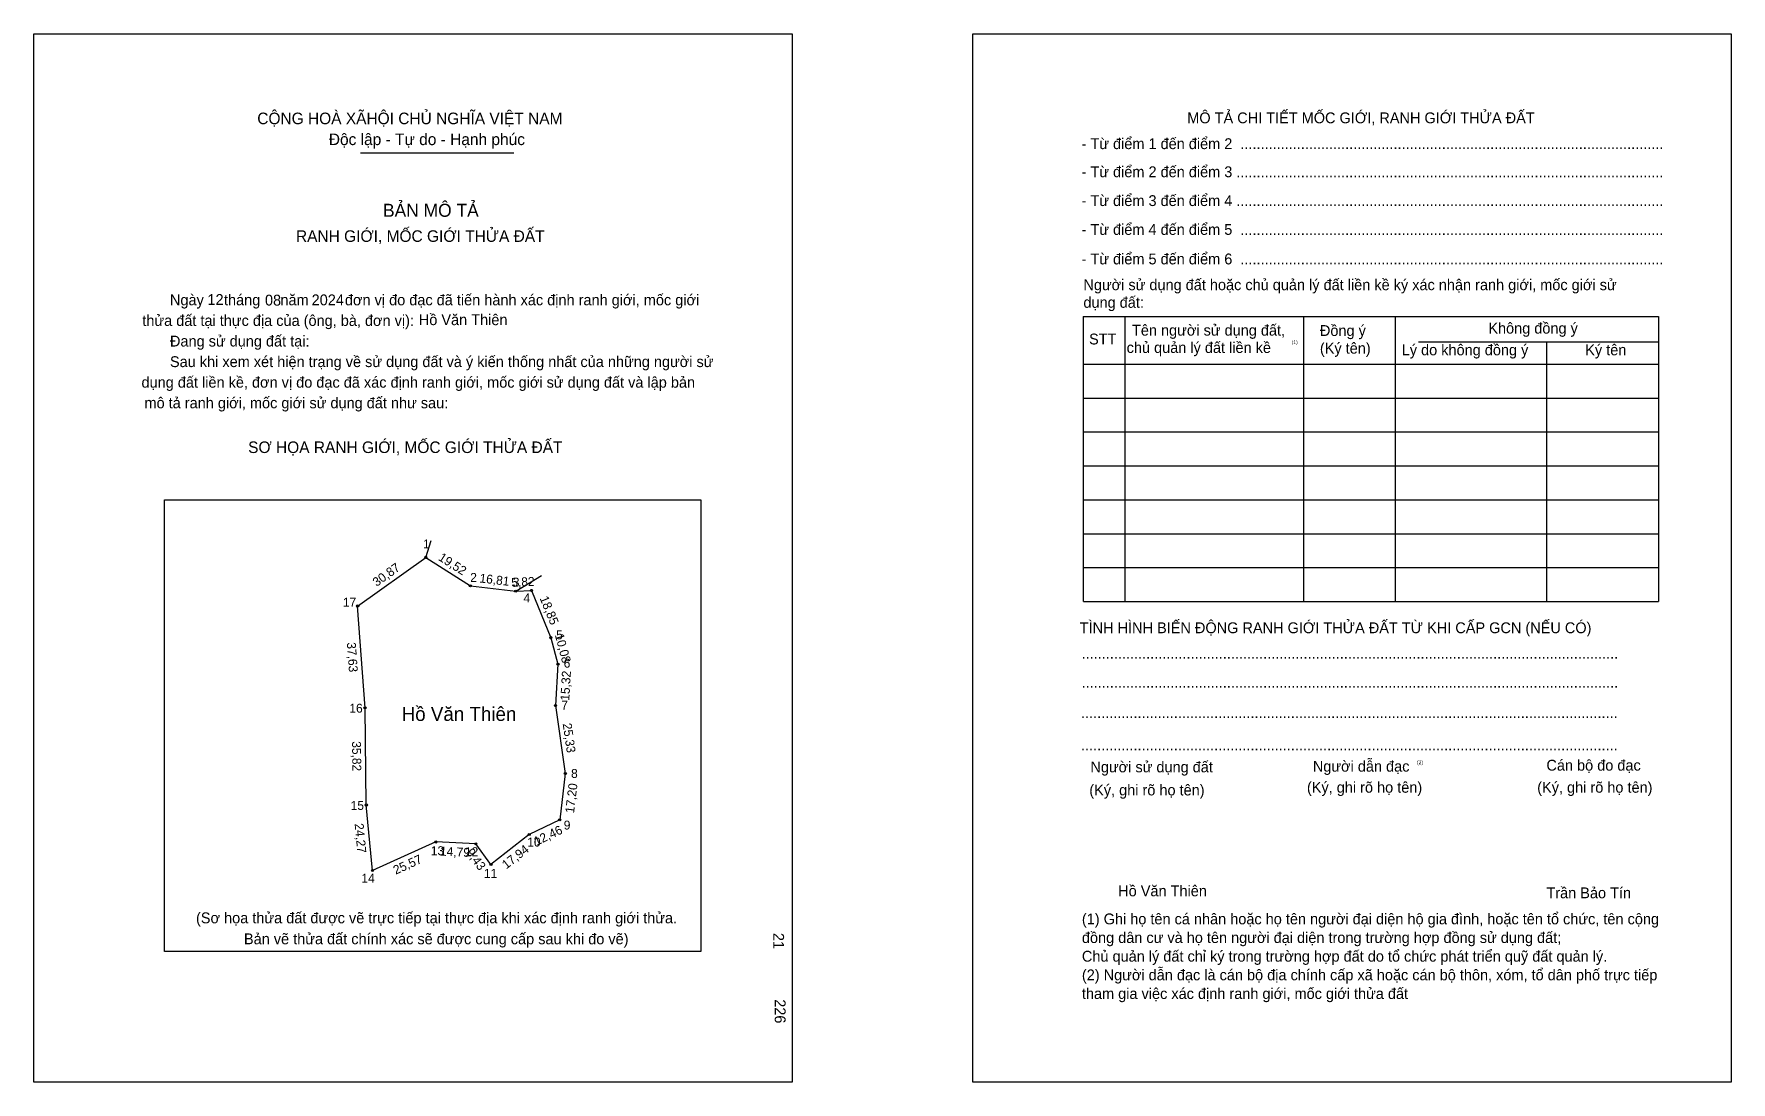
# Model space of a CAD drawing. Extents: x 547505 to 548130, y 1825310 to 1825697.
import ezdxf

# ---------------------------------------------------------------- set-up
doc = ezdxf.new("R2010")
doc.units = 0
for name, color, linetype in [('bmtKhungInTrang1', 7, 'Continuous'), ('bmtKhungInTrang2', 7, 'Continuous'), ('bmtNoiDung', 7, 'Continuous'), ('bmtTemplate', 7, 'Continuous'), ('CanhThua', 7, 'Continuous'), ('ChieuDaiCanhThua', 7, 'Continuous'), ('MocDinhThua', 7, 'Continuous'), ('RauThua', 7, 'Continuous'), ('SoHieuDinhThua', 7, 'Continuous'), ('TenChuSuDung', 7, 'Continuous')]:
    doc.layers.add(name, color=color, linetype=linetype)

msp = doc.modelspace()

# ---------------------------------------------------------------- linework, layer by layer
at = {"layer": 'bmtKhungInTrang1'}
msp.add_lwpolyline([(547504.74, 1825696.87), (547784.2, 1825696.87), (547784.2, 1825310.34), (547504.74, 1825310.34)], close=True, dxfattribs=at)
at = {"layer": 'bmtKhungInTrang2'}
msp.add_lwpolyline([(547850.84, 1825696.87), (548130.3, 1825696.87), (548130.3, 1825310.34), (547850.84, 1825310.34)], close=True, dxfattribs=at)
at = {"layer": 'bmtTemplate'}
for p, q in [((547625.17, 1825653.06), (547681.68, 1825653.06)), ((547906.9, 1825592.61), (547906.9, 1825487.54)), ((547972.64, 1825592.61), (547972.64, 1825487.54)), ((548006.46, 1825592.74), (548006.46, 1825487.54)), ((548103.54, 1825592.61), (548103.54, 1825487.54)), ((548015.04, 1825583.36), (548103.54, 1825583.36)), ((547891.58, 1825575.1), (548103.54, 1825575.1)), ((547891.58, 1825562.59), (548103.54, 1825562.59)), ((547891.58, 1825550.08), (548103.54, 1825550.08)), ((547891.58, 1825537.57), (548103.54, 1825537.57)), ((547891.58, 1825525.06), (548103.54, 1825525.06)), ((547891.58, 1825512.55), (548103.54, 1825512.55)), ((547891.58, 1825500.05), (548103.54, 1825500.05)), ((547891.58, 1825487.54), (548103.54, 1825487.54))]:
    msp.add_line(p, q, dxfattribs=at)
for points in [[(547891.44, 1825592.61), (548103.54, 1825592.61)], [(547891.44, 1825592.61), (547891.44, 1825487.54)], [(548062.29, 1825583.23), (548062.29, 1825487.54)]]:
    msp.add_lwpolyline(points, dxfattribs=at)
msp.add_lwpolyline([(547552.82, 1825358.48), (547552.82, 1825525.05), (547750.56, 1825525.05), (547750.56, 1825358.48)], close=True, dxfattribs=at)
at = {"layer": 'CanhThua'}
for p, q in [((547624.05, 1825485.88), (547649.17, 1825503.84)), ((547649.17, 1825503.84), (547665.62, 1825493.34)), ((547665.62, 1825493.34), (547682.31, 1825491.37)), ((547682.31, 1825491.37), (547688.12, 1825491.65)), ((547688.12, 1825491.65), (547695.29, 1825474.21)), ((547626.78, 1825448.35), (547624.05, 1825485.88)), ((547695.29, 1825474.21), (547697.89, 1825464.48)), ((547697.89, 1825464.48), (547697, 1825449.18)), ((547627.25, 1825412.53), (547626.78, 1825448.35)), ((547697, 1825449.18), (547700.6, 1825424.11)), ((547700.6, 1825424.11), (547698.54, 1825407.03)), ((547629.56, 1825388.37), (547627.25, 1825412.53)), ((547698.54, 1825407.03), (547687.31, 1825401.64)), ((547652.86, 1825398.9), (547629.56, 1825388.37)), ((547667.64, 1825398.2), (547652.86, 1825398.9)), ((547673.19, 1825390.58), (547667.64, 1825398.2)), ((547687.31, 1825401.64), (547673.19, 1825390.58))]:
    msp.add_line(p, q, dxfattribs=at)
at = {"layer": 'MocDinhThua'}
for centre in [(547649.17, 1825503.84), (547665.62, 1825493.34), (547682.31, 1825491.37), (547688.12, 1825491.65), (547624.05, 1825485.88), (547695.29, 1825474.21), (547697.89, 1825464.48), (547626.78, 1825448.35), (547697, 1825449.18), (547700.6, 1825424.11), (547627.25, 1825412.53), (547698.54, 1825407.03), (547652.86, 1825398.9), (547667.64, 1825398.2), (547687.31, 1825401.64), (547673.19, 1825390.58), (547629.56, 1825388.37)]:
    msp.add_circle(centre, 0.396, dxfattribs=at)
at = {"layer": 'RauThua'}
for p, q in [((547649.17, 1825503.84), (547651.15, 1825510.1)), ((547682.31, 1825491.37), (547691.78, 1825497.12))]:
    msp.add_line(p, q, dxfattribs=at)

# ---------------------------------------------------------------- texts
at = {"layer": 'bmtNoiDung'}
for s, height, p in [('12', 3.999, (547568.69, 1825596.92)), ('08', 3.999, (547589.9, 1825596.7)), ('2024', 3.999, (547607.1, 1825596.79)), ('Hồ Văn Thiên', 3.9985, (547646.6, 1825589.48)), ('Hồ Văn Thiên', 3.9985, (547904.4, 1825378.85))]:
    msp.add_text(s, height=height, dxfattribs=at).set_placement(p)
for s, p in [('21', (547777.24, 1825365.36)), ('226', (547777.81, 1825340.89))]:
    msp.add_text(s, height=3.999, rotation=270, dxfattribs=at).set_placement(p)
at = {"layer": 'bmtTemplate'}
for s, height, p in [('CỘNG HOÀ XÃHỘI CHỦ NGHĨA VIỆT NAM', 4.2651, (547587.06, 1825663.58)), ('MÔ TẢ CHI TIẾT MỐC GIỚI, RANH GIỚI THỬA ĐẤT', 3.997, (547929.86, 1825663.92)), ('Độc lập - Tự do - Hạnh phúc', 4.2651, (547613.44, 1825655.87)), ('- Từ điểm 1 đến điểm 2  .........................................................................................................', 3.997, (547890.9, 1825654.39)), ('- Từ điểm 2 đến điểm 3 ..........................................................................................................', 3.997, (547890.9, 1825644.03)), ('BẢN MÔ TẢ', 4.798, (547633.4, 1825629.43)), ('- Từ điểm 3 đến điểm 4 ..........................................................................................................', 3.997, (547890.9, 1825633.4)), ('RANH GIỚI, MỐC GIỚI THỬA ĐẤT', 4.2651, (547601.32, 1825620.18)), ('- Từ điểm 4 đến điểm 5  .........................................................................................................', 3.997, (547890.9, 1825622.76)), ('- Từ điểm 5 đến điểm 6  .........................................................................................................', 3.997, (547890.9, 1825611.88)), ('Người sử dụng đất hoặc chủ quản lý đất liền kề ký xác nhận ranh giới, mốc giới sử', 3.997, (547891.58, 1825602.37)), ('Ngày     tháng     năm         đơn vị đo đạc đã tiến hành xác định ranh giới, mốc giới ', 3.9985, (547554.88, 1825596.79)), ('dụng đất:', 3.997, (547891.58, 1825595.87)), ('thửa đất tại thực địa của (ông, bà, đơn vị):', 3.9985, (547544.69, 1825589.19)), ('Không đồng ý', 3.997, (548040.83, 1825586.36)), ('Đang sử dụng đất tại:', 3.9985, (547554.88, 1825581.6)), ('STT', 3.997, (547893.66, 1825582.36)), ('Tên người sử dụng đất,', 3.997, (547909.48, 1825585.61)), ('Đồng ý', 3.997, (547978.75, 1825585.49)), ('Sau khi xem xét hiện trạng về sử dụng đất và ý kiến thống nhất của những người sử ', 3.9985, (547554.88, 1825574.01)), ('chủ quản lý đất liền kề', 3.997, (547907.52, 1825579.22)), ('(1)', 1.333, (547968.31, 1825582.5)), ('(Ký tên)', 3.997, (547978.75, 1825578.98)), ('Lý do không đồng ý', 3.997, (548008.91, 1825578.36)), ('Ký tên', 3.997, (548076.55, 1825578.36)), ('dụng đất liền kề, đơn vị đo đạc đã xác định ranh giới, mốc giới sử dụng đất và lập bản', 3.9985, (547544.39, 1825566.41)), ('mô tả ranh giới, mốc giới sử dụng đất như sau:', 3.9985, (547545.49, 1825558.82)), ('SƠ HỌA RANH GIỚI, MỐC GIỚI THỬA ĐẤT', 4.2651, (547583.69, 1825542.32)), ('TÌNH HÌNH BIẾN ĐỘNG RANH GIỚI THỬA ĐẤT TỪ KHI CẤP GCN (NẾU CÓ)', 3.997, (547890.22, 1825475.87)), ('.....................................................................................................................................', 4.003, (547890.9, 1825466.46)), ('.....................................................................................................................................', 4.003, (547890.9, 1825455.83)), ('.....................................................................................................................................', 4.003, (547890.69, 1825444.57)), ('.....................................................................................................................................', 4.003, (547890.69, 1825432.69)), ('Người sử dụng đất', 3.997, (547894.16, 1825424.56)), ('Người dẫn đạc', 3.997, (547976.14, 1825424.81)), ('(2)', 1.333, (548014.52, 1825427.57)), ('Cán bộ đo đạc', 3.997, (548062.24, 1825425.19)), ('(Ký, ghi rõ họ tên)', 3.997, (547893.75, 1825416.05)), ('(Ký, ghi rõ họ tên)', 3.997, (547973.97, 1825417.05)), ('(Ký, ghi rõ họ tên)', 3.997, (548058.85, 1825417.05)), ('Trần Bảo Tín', 3.997, (548062.24, 1825378.12)), ('(Sơ họa thửa đất được vẽ trực tiếp tại thực địa khi xác định ranh giới thửa.', 3.9985, (547564.48, 1825368.89)), ('(1) Ghi họ tên cá nhân hoặc họ tên người đại diện hộ gia đình, hoặc tên tổ chức, tên cộng', 3.997, (547891.02, 1825368.51)), ('Bản vẽ thửa đất chính xác sẽ được cung cấp sau khi đo vẽ)', 3.9985, (547582.16, 1825361.16)), ('đồng dân cư và họ tên người đại diện trong trường hợp đồng sử dụng đất;', 3.997, (547891.02, 1825361.63)), ('Chủ quản lý đất chỉ ký trong trường hợp đất do tổ chức phát triển quỹ đất quản lý.', 3.997, (547891.02, 1825354.75)), ('(2) Người dẫn đạc là cán bộ địa chính cấp xã hoặc cán bộ thôn, xóm, tổ dân phố trực tiếp', 3.997, (547891.02, 1825347.87)), ('tham gia việc xác định ranh giới, mốc giới thửa đất', 3.997, (547891.02, 1825340.99))]:
    msp.add_text(s, height=height, dxfattribs=at).set_placement(p)
at = {"layer": 'ChieuDaiCanhThua'}
for s, rotation, p in [('19,52', 327.45316, (547653.52, 1825503.01)), ('30,87', 35.56659, (547631.05, 1825492.91)), ('16,81', 353.2826, (547668.85, 1825494.61)), ('5,82', 2.77592, (547680.78, 1825492.95)), ('18,85', 292.32344, (547691.08, 1825488.8)), ('37,63', 274.14984, (547620.07, 1825472.4)), ('10,08', 285.00028, (547696.72, 1825475.24)), ('15,32', 86.64781, (547702.05, 1825450.91)), ('25,33', 278.16913, (547699.63, 1825442.48)), ('35,82', 270.75656, (547621.99, 1825436.01)), ('17,20', 83.13606, (547703.8, 1825409.37)), ('24,27', 275.46014, (547622.94, 1825405.61)), ('12,46', 25.6702, (547689.97, 1825397.42)), ('14,79', 357.28751, (547654.36, 1825393.87)), ('9,43', 306.09348, (547663.84, 1825395.01)), ('17,94', 38.06465, (547678.85, 1825388.73)), ('25,57', 24.30172, (547638.09, 1825386.8))]:
    msp.add_text(s, height=3.297, rotation=rotation, dxfattribs=at).set_placement(p)
at = {"layer": 'SoHieuDinhThua'}
for s, height, p in [('1', 3.3, (547648.18, 1825507.13)), ('2', 3.3, (547665.57, 1825494.79)), ('3', 3.3, (547681.25, 1825493.02)), ('4', 3.3, (547685.19, 1825487.22)), ('17', 3.297, (547618.61, 1825485.63)), ('5', 3.3, (547697.22, 1825473.62)), ('6', 3.3, (547700, 1825463.16)), ('16', 3.297, (547621.02, 1825446.56)), ('7', 3.3, (547699.12, 1825447.67)), ('8', 3.3, (547702.72, 1825422.5)), ('15', 3.297, (547621.49, 1825410.7)), ('9', 3.3, (547700.04, 1825403.46)), ('13', 3.297, (547651.02, 1825394.01)), ('12', 3.297, (547663.63, 1825393.65)), ('10', 3.297, (547686.6, 1825397.19)), ('14', 3.297, (547625.45, 1825383.87)), ('11', 3.297, (547670.6, 1825385.66))]:
    msp.add_text(s, height=height, dxfattribs=at).set_placement(p)
at = {"layer": 'TenChuSuDung'}
msp.add_text('Hồ Văn Thiên', height=5.1715, dxfattribs=at).set_placement((547640.28, 1825443.51))

doc.saveas('drawing.dxf')
